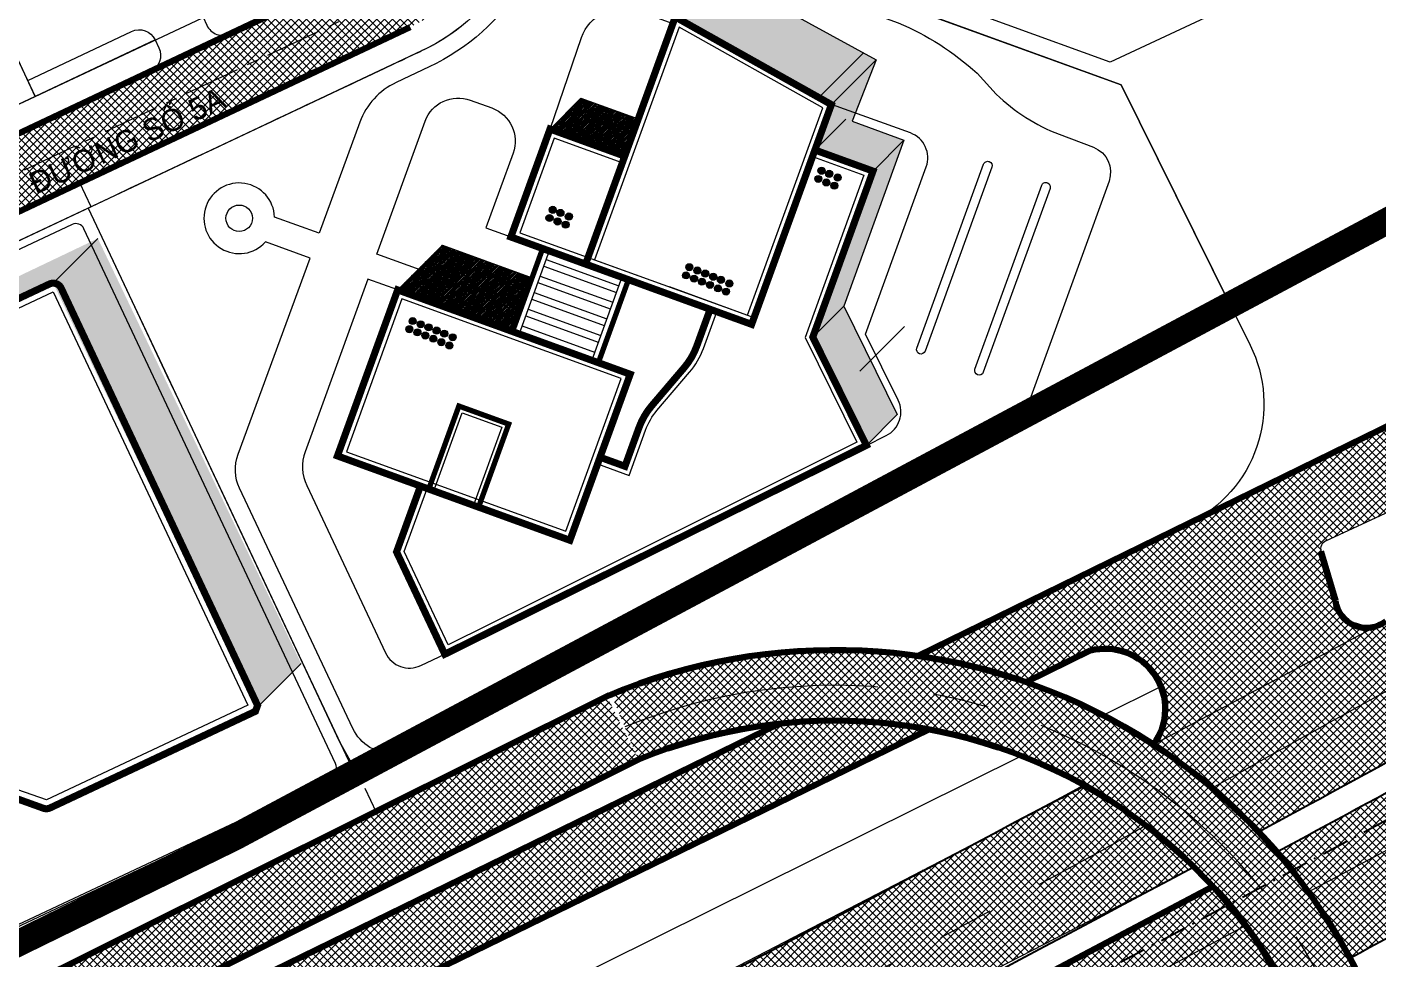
# Model space of a CAD drawing. Header units: millimetres. Extents: x 89040 to 596321, y -313033 to 2401191.
# Drawn here: x 596033.4 to 596186.3, y 1200235.4 to 1200341 of the extents above; entities that cross this region are included whole.
import ezdxf

# ---------------------------------------------------------------- set-up
doc = ezdxf.new("R2010")
doc.units = ezdxf.units.MM
doc.header["$MEASUREMENT"] = 0
for name, pattern in [('CENTER', [50.800000000000004, 31.75, -6.349999999999999, 6.349999999999999, -6.349999999999999]), ('DASHDOT2', [0.5, 0.25, -0.125, 0, -0.125]), ('HIDDEN', [0.375, 0.25, -0.125]), ('RANHXA', [5.2, 3, -1, 0.2, -1])]:
    doc.linetypes.add(name, pattern=pattern)
for name, color, linetype, lineweight in [('BONGDO', 251, 'Continuous', 9), ('BOVIA', 3, 'Continuous', 25), ('CONGTRINH', 7, 'Continuous', 20), ('CONGTRINH2', 30, 'Continuous', 18), ('G-netthay', 1, 'Continuous', 9), ('KICHTHUOC', 2, 'Continuous', 18), ('LEDUONG', 6, 'Continuous', 20), ('LONGDUONG', 4, 'Continuous', 90), ('MEPDUONG', 7, 'Continuous', 25), ('RANHDAT', 1, 'DASHDOT2', 25), ('tang cao', 7, 'Continuous', 5), ('TEXT', 7, 'Continuous', 25), ('truc', 8, 'CENTER', 9)]:
    doc.layers.add(name, color=color, linetype=linetype, lineweight=lineweight)
doc.layers.add('DUONG NOI BO CONG TRINH', color=7, linetype='Continuous', lineweight=20, true_color=0x5e5e5e)
doc.layers.add('TIMP2', color=3, linetype='Continuous')
doc.styles.add('FRANKO', font='VFRANKO.TTF')
pattern_1 = [(45, (594650.3527654881, 1198136.11866812), (-0.4419417382415922, 0.4419417382415923), []), (135, (594650.3527654881, 1198136.11866812), (-0.4419417382415923, -0.4419417382415922), [])]
pattern_2 = [(45, (594650.3527654881, 1198136.11866812), (-0.1767766952966369, 0.1767766952966369), []), (45, (594650.5295421833, 1198136.11866812), (-0.1767766952966369, 0.1767766952966369), [0.3125, -0.0625, 0, -0.0625])]

msp = doc.modelspace()

# ---------------------------------------------------------------- hatches: boundary and pattern name
at = {"layer": 'BONGDO'}
h = msp.add_hatch(dxfattribs=at)
h.set_pattern_fill('ANSI35', color=256, style=0)
h.set_pattern_definition(pattern_2)
h.paths.add_polyline_path([(596106.6956423238, 1200341.907047877), (596111.753173738, 1200346.964579291), (596129.4963185228, 1200337.228582959), (596126.7775367915, 1200330.310896316), (596132.6512286199, 1200328.139224944), (596125.8291302933, 1200309.338720312), (596131.9007846719, 1200297.085414534), (596128.4025261294, 1200293.587155992), (596122.4085547207, 1200305.683688488), (596122.3728303512, 1200305.956092302), (596129.1529700774, 1200324.640966402), (596122.5727934563, 1200327.028700816), (596124.4387871086, 1200332.171051545)])
h = msp.add_hatch(dxfattribs=at)
h.set_pattern_fill('ANSI35', color=256, style=0)
h.set_pattern_definition(pattern_2)
h.paths.add_polyline_path([(596092.5860355872, 1200329.399520725), (596096.0814809515, 1200332.898800079), (596102.5721877487, 1200330.543531386), (596101.0434494936, 1200326.33059729)])
h = msp.add_hatch(dxfattribs=at)
h.set_pattern_fill('ANSI35', color=256, style=0)
h.set_pattern_definition(pattern_2)
h.paths.add_polyline_path([(596059.3600646277, 1200263.820028995), (596064.4097821949, 1200268.869746563), (596041.39580217, 1200317.015467618), (596008.2372497418, 1200301.193723241), (596003.1877176563, 1200296.144191156), (596036.3382707557, 1200311.957936204)])
h = msp.add_hatch(dxfattribs=at)
h.set_pattern_fill('ANSI35', color=256, style=0)
h.set_pattern_definition(pattern_2)
h.paths.add_polyline_path([(596075.3375570173, 1200311.191010374), (596080.3950884315, 1200316.248541788), (596090.550487453, 1200312.563474178), (596088.4979102598, 1200306.415541545)])
at = {"layer": 'DUONG NOI BO CONG TRINH'}
h = msp.add_hatch(dxfattribs=at)
h.set_pattern_fill('NET', color=256, scale=5, angle=45, style=0)
h.set_pattern_definition(pattern_1)
h.paths.add_polyline_path([(595925.0451197465, 1200288.445026297), (595936.945767983, 1200263.871241082), (595936.2530274832, 1200265.770624282), (595936.0124330557, 1200267.078490529), (595935.9459374329, 1200268.229790137), (595935.9832160597, 1200269.092450465), (595936.1817802583, 1200270.388779408), (595936.7764856272, 1200272.219922163), (595937.3565670933, 1200273.350602297), (595938.1133428816, 1200274.446739759), (595939.5471033535, 1200275.914510199), (595940.4287001612, 1200276.570059491), (595942.3120534109, 1200277.572187762), (595945.5342314932, 1200279.091193384), (595948.2110769158, 1200280.353117196), (596049.9643682521, 1200328.321856873), (596074.5170916351, 1200339.896550732), (596077.6646039644, 1200341.408469552), (596080.2086631577, 1200343.026239926), (596081.9784701855, 1200344.516051168), (596084.1261692905, 1200346.902090203), (596085.5643509864, 1200349.061087448), (596087.0357103917, 1200352.224014194), (596087.6468357157, 1200353.908168238), (596089.8152206452, 1200359.883856209), (596092.7088450593, 1200367.858176806), (596094.1756830805, 1200371.90052473), (596095.0725189293, 1200374.372046793), (596103.9059467771, 1200398.71542228), (596114.7561151091, 1200428.616580283), (596115.6179753874, 1200430.831295922), (596116.5673230711, 1200432.297770049), (596117.545875838, 1200433.303432909), (596118.7801348323, 1200434.178181174), (596119.6955106603, 1200434.629465718), (596120.979309726, 1200435.040499273), (596122.7681160187, 1200435.243052765), (596124.5147252344, 1200435.050059633), (596100.9005418787, 1200440.333102285), (596103.2986284912, 1200439.368718926), (596104.3138731247, 1200438.639606227), (596105.7564790926, 1200437.043437627), (596106.5394515564, 1200435.600849175), (596106.9025765792, 1200434.515697753), (596107.1539326629, 1200432.526095417), (596107.0796341716, 1200431.43831989), (596106.6741345157, 1200429.797256086), (596105.7787515523, 1200427.32973792), (596079.8850022452, 1200355.971113275), (596079.3207820983, 1200354.451550818), (596078.6154123041, 1200353.025206269), (596077.5891441084, 1200351.529209079), (596077.1034466351, 1200350.961911648), (596075.6068632065, 1200349.577286487), (596074.3711951786, 1200348.733516639), (596071.4823235162, 1200347.310286677), (596065.8760281785, 1200344.66735574), (595947.1076921333, 1200288.677349726), (595941.8389849938, 1200286.193565291), (595939.2361912064, 1200284.966551049), (595938.0053084913, 1200284.386285863), (595935.9719329431, 1200283.686719213), (595933.7385576979, 1200283.435364522), (595931.859721075, 1200283.612588426), (595929.0434546762, 1200284.599787405), (595926.9456070943, 1200286.079494746), (595926.0179164142, 1200287.052745957)])
h = msp.add_hatch(dxfattribs=at)
h.set_pattern_fill('NET', color=256, scale=5, angle=45, style=0)
h.set_pattern_definition(pattern_1)
h.paths.add_polyline_path([(596179.4137449211, 1200269.548264195), (596160.9070827662, 1200259.716123729, -0.0585967506369349), (596172.7975519655, 1200249.831046259, 0.001048560732923), (596187.5353860172, 1200257.834254916)])
h.paths.add_polyline_path([(596189.2544753788, 1200255.354777124, -0.0010224725996096), (596174.8735691194, 1200247.542927487, -0.0552453581670657), (596183.1457922271, 1200235.532009288, 0.0010215821666136), (596197.5631999618, 1200243.370933501)])
edge = h.paths.add_edge_path()
edge.add_line((596286.6385983902, 1200312.64329796), (596280.0344377032, 1200324.989446668))
edge.add_line((596280.0344377032, 1200324.989446668), (596229.2830555672, 1200296.874881014))
edge.add_line((596229.2830555672, 1200296.874881014), (596196.3542746691, 1200278.705280468))
edge.add_arc((596193.7839445175, 1200282.99403354), 4.99999999999965, 296.84344436730635, 300.935047566932, ccw=False)
edge.add_line((596196.0417155762, 1200278.532815114), (596187.216256776, 1200273.693549385))
edge.add_arc((596185.009008434, 1200276.447475012), 3.529313191820493, 287.24936568497947, 308.71188263003256, ccw=False)
edge.add_line((596186.0555592113, 1200273.076898937), (596179.4137449211, 1200269.548264195))
edge.add_line((596179.4137449211, 1200269.548264195), (596187.5353860173, 1200257.834254916))
edge.add_arc((594272.0271485313, 1203767.653401556), 3998.499999999328, 298.6238120817176, 298.9849842505944)
edge.add_line((596209.6218310742, 1200269.978588744), (596286.63859839, 1200312.64329796))
h = msp.add_hatch(dxfattribs=at)
h.set_pattern_fill('NET', color=256, scale=5, angle=45, style=0)
h.set_pattern_definition(pattern_1)
edge = h.paths.add_edge_path()
edge.add_line((596167.8652043071, 1200286.204960828), (596134.2635642877, 1200269.738797463))
edge.add_arc((596124.822954957, 1200204.217700057), 66.1977288875279, 70.93218680418511, 81.80096379439732, ccw=False)
edge.add_line((596146.4488929093, 1200266.783330539), (596153.7448507864, 1200270.343628696))
edge.add_arc((596155.4375642494, 1200263.757218424), 6.800446980583291, -36.45844178660673, 104.4131445521972, ccw=False)
edge.add_line((596160.9070827662, 1200259.716123729), (596179.4137449211, 1200269.548264195))
edge.add_line((596179.4137449211, 1200269.548264195), (596167.8652043073, 1200286.204960828))
edge = h.paths.add_edge_path()
edge.add_arc((596199.9796713816, 1200290.747449638), 1.000000000000059, 353.7802762110401, 474.9053547051388)
edge.add_line((596199.5585508002, 1200291.6544543), (596180.4060484377, 1200282.761982991))
edge.add_arc((596180.827169019, 1200281.85497833), 1.000000000000178, 114.9053547051034, 196.3954651350498)
edge.add_line((596179.8678327007, 1200281.572712802), (596181.5087082904, 1200275.99586621))
edge.add_arc((596185.009008434, 1200276.447475012), 3.529313191819955, 187.3516897814412, 287.2493656849782)
edge.add_line((596186.0555592113, 1200273.076898937), (596179.4137449211, 1200269.548264195))
edge.add_line((596179.4137449211, 1200269.548264195), (596167.8652043073, 1200286.204960828))
edge.add_line((596167.8652043071, 1200286.204960828), (596188.3962706097, 1200296.266014146))
edge.add_arc((596176.075023202, 1200321.409340543), 28.00000000000013, 296.1067236543024, 353.7463023873381)
edge.add_line((596203.9084038924, 1200318.359271799), (596204.2546395417, 1200321.518842761))
edge.add_line((596204.2546395417, 1200321.518842761), (596209.3037332722, 1200320.96897461))
edge.add_line((596209.3037332722, 1200320.96897461), (596209.1851415704, 1200319.880808479))
edge.add_arc((596210.1792637269, 1200319.772544276), 1.000000000012409, 173.784735823572, 353.784735823572)
edge.add_line((596211.1733858836, 1200319.664280072), (596211.2919775855, 1200320.752446203))
edge.add_line((596211.2919775855, 1200320.752446203), (596216.2691667305, 1200320.210408772))
edge.add_line((596216.2691667305, 1200320.210408772), (596214.7772714723, 1200306.511272026))
edge.add_arc((596219.747882255, 1200305.969951007), 5.000000000000353, 173.7847358256179, 236.447493261399)
edge.add_line((596216.9843775583, 1200301.803052666), (596224.1003030716, 1200297.083740611))
edge.add_arc((596226.8638077682, 1200301.250638953), 4.99999999999965, 236.4474932613933, 298.88924596713)
edge.add_line((596229.2793980478, 1200296.872862851), (596196.3542746691, 1200278.705280468))
edge.add_arc((596193.7839445175, 1200282.99403354), 5.000000000000353, 300.9350475669382, 353.7802762110819)
edge.add_line((596198.7545131516, 1200282.452325635), (596200.9737851084, 1200290.639108058))
h = msp.add_hatch(dxfattribs=at)
h.set_pattern_fill('NET', color=256, scale=5, angle=45, style=0)
h.set_pattern_definition(pattern_1)
edge = h.paths.add_edge_path()
edge.add_line((596297.5435131772, 1200292.635742122), (596288.1362266605, 1200310.018759803))
edge.add_line((596288.1362266605, 1200310.018759803), (596188.9984312006, 1200255.215024671))
edge.add_line((596188.9984312006, 1200255.215024671), (596197.4889669465, 1200243.330376375))
edge.add_line((596197.4889669463, 1200243.330376375), (596219.1270996134, 1200255.23859396))
edge.add_arc((596219.3696271295, 1200254.801351529), 0.5000005397337768, -47.91086947534842, 119.0160437240418, ccw=False)
edge.add_arc((596304.3722086514, 1200163.989445885), 123.8875422395227, 133.1116110914437, 154.8492343116141)
edge.add_arc((596118.353021153, 1200214.880137471), 73.89810457889986, -14.907369272940798, 1.3660477985832244, ccw=False)
edge.add_arc((596107.0827969987, 1200216.924398741), 85.3199097947292, 325.5595118909952, 345.71307073635944, ccw=False)
edge.add_line((596177.447326026, 1200168.671729777), (596187.4342927168, 1200163.785707087))
edge.add_arc((596048.404660051, 1200225.72562161), 152.2031266771604, 335.9862668070681, 348.5182849764324)
edge.add_arc((596298.1032867908, 1200172.89076872), 103.036523231695, 144.6024224312834, 167.365064494786, ccw=False)
edge.add_arc((596295.6812373701, 1200171.486459548), 101.9074767149843, 120.7079792753303, 143.1698769669434, ccw=False)
edge.add_line((596243.6408942406, 1200259.104588364), (596297.5435131772, 1200292.635742122))
h = msp.add_hatch(dxfattribs=at)
h.set_pattern_fill('NET', color=256, scale=5, angle=45, style=0)
h.set_pattern_definition(pattern_1)
h.paths.add_polyline_path([(596165.1735756355, 1200151.93241423), (596158.347624289, 1200156.678575472), (596160.2910127897, 1200158.970794551), (596162.6307119471, 1200161.893695981), (596165.6722291468, 1200166.064950743), (596167.4504561365, 1200168.65794487), (596170.0444182336, 1200172.765688413), (596173.0098532586, 1200177.878772451), (596175.2765772593, 1200182.040716798), (596176.7762877827, 1200184.918163658), (596178.6159136448, 1200188.570152331), (596179.9233640528, 1200191.222961561), (596181.2465699719, 1200194.530617619), (596182.0723074223, 1200197.52481565), (596182.5520668275, 1200200.013308892), (596182.918528358, 1200203.409143379), (596182.951388266, 1200207.056870483), (596182.4919434205, 1200212.044795129), (596181.3296726597, 1200218.14488578), (596180.4936066056, 1200221.181019092), (596178.7131942393, 1200227.145684551), (596176.1058856782, 1200231.731999327), (596174.4436982028, 1200234.967980493), (596172.6172642377, 1200237.424320602), (596171.3258223274, 1200239.20997026), (596167.6351294011, 1200243.639690905), (596163.8207148892, 1200247.416662636), (596160.0506213829, 1200250.542500821), (596155.9818203722, 1200253.371547859), (596153.1950831242, 1200255.031064351), (596145.9584413351, 1200258.441927698), (596143.7033270793, 1200259.267742711), (596138.5246977604, 1200260.779506002), (596135.4809731861, 1200261.431180069), (596128.1167258472, 1200262.322146711), (596122.7221179603, 1200262.377498299), (596116.4644552391, 1200261.812067231), (596112.0419235339, 1200260.994639772), (596107.5695414688, 1200259.799130145), (596104.0617908819, 1200258.586346481), (596102.5872201351, 1200258.000111165), (596099.5306424648, 1200265.393170947), (596104.6717951165, 1200267.273786733), (596112.8360303234, 1200269.321102024), (596116.6775876359, 1200269.912390109), (596121.2682352437, 1200270.319918459), (596128.4202581233, 1200270.31761473), (596134.2635642877, 1200269.738797463), (596140.3317315204, 1200268.573097339), (596144.8195986752, 1200267.322957761), (596147.7790927751, 1200266.307594938), (596152.1324399695, 1200264.51970117), (596155.2013215951, 1200263.033464528), (596158.6675315702, 1200261.109561898), (596160.9070827664, 1200259.71612373), (596163.6168139257, 1200257.857012284), (596167.5594604212, 1200254.771932456), (596170.2663366804, 1200252.35332478), (596172.7975520614, 1200249.831046311), (596176.5219105283, 1200245.562074556), (596178.4540187836, 1200243.022961333), (596180.9348283759, 1200239.34029921), (596183.5284105315, 1200234.808692125), (596185.3104839997, 1200231.113761854), (596186.2514546962, 1200228.889115291), (596188.0989213673, 1200223.667414315), (596189.1622034018, 1200219.7933355), (596189.7531461505, 1200217.109929556), (596192.2301233158, 1200216.641851516), (596192.2416126837, 1200213.694430103), (596191.9876060629, 1200208.644933745), (596191.159851889, 1200202.227261967), (596189.4480157286, 1200194.665518469), (596188.6912176337, 1200192.03358339), (596187.5988221905, 1200188.699291218), (596186.6404587841, 1200186.101266866), (596185.7471866265, 1200183.88804283), (596183.3984499519, 1200178.774587186), (596181.5889204682, 1200175.351275537), (596180.3430125766, 1200173.193084779), (596179.069347735, 1200171.126762116), (596177.0800173132, 1200168.465140394), (596174.5708851425, 1200164.479314201), (596172.8328172846, 1200161.882582703), (596168.9044657088, 1200156.488186827), (596166.7093657997, 1200153.743535235)])
h = msp.add_hatch(dxfattribs=at)
h.set_pattern_fill('NET', color=256, scale=5, angle=45, style=0)
h.set_pattern_definition([(45, (27179.21699432831, -3.795911343069747), (-0.4419417382415922, 0.4419417382415923), []), (135, (27179.21699432831, -3.795911343069747), (-0.4419417382415923, -0.4419417382415922), [])])
edge = h.paths.add_edge_path()
edge.add_arc((596124.822954957, 1200204.217700057), 58.19772888753035, 79.44760466580969, 96.17337848788827)
edge.add_line((596118.5645208375, 1200262.077942452), (595979.697536832, 1200194.31331503))
edge.add_arc((595979.3245907043, 1200195.357117603), 1.10842799779583, 112.97630742079761, 289.66158817081765, ccw=False)
edge.add_line((595978.8919153322, 1200196.377609959), (596102.5872201351, 1200258.000111165))
edge.add_line((596102.5872201351, 1200258.000111165), (596099.0200547006, 1200265.160537977))
edge.add_line((596099.0200547003, 1200265.160537977), (595974.281221079, 1200203.018424479))
edge.add_arc((595971.1592231406, 1200209.283656228), 6.999999999990956, 295.20455389929367, 296.4873173899272, ccw=False)
edge.add_line((595974.1401815851, 1200202.950103769), (595927.6236376936, 1200180.422966774))
edge.add_line((595927.6236376934, 1200180.422966774), (595927.3804645619, 1200180.304643686))
edge.add_line((595927.3804645619, 1200180.304643686), (595866.990945738, 1200151.881630334))
edge.add_arc((595888.197905852, 1200188.979838717), 42.73186425277148, 240.2458241828597, 289.992441059452)
edge.add_line((595902.8077665004, 1200148.823093402), (595937.9323510777, 1200165.536111251))
edge.add_arc((595939.6509977095, 1200161.92415143), 4.000000000000091, 25.8400835431475, 115.4460900260865, ccw=False)
edge.add_line((595943.251053981, 1200163.667594816), (595945.9359663316, 1200158.123488468))
edge.add_arc((595942.3168536479, 1200156.358147381), 4.026711533427636, 25.67784091548822, 26.002326171269317, ccw=False)
edge.add_arc((595942.3168578292, 1200156.35814942), 4.026706881169951, -66.3056438343229, 25.67784054040419, ccw=False)
edge.add_line((595943.9350205068, 1200152.670885143), (595986.4073384276, 1200170.829689655))
edge.add_arc((595985.1657014107, 1200175.61940727), 4.948035702445559, 210.2930725451223, 284.53286762705096, ccw=False)
edge.add_line((595980.8932875978, 1200173.12350312), (595977.5894614828, 1200179.945611608))
edge.add_arc((595981.1895177542, 1200181.689054995), 4.000000000000143, 115.44609010416539, 205.8400835440186, ccw=False)
edge.add_line((595979.4708711173, 1200185.301014814), (596135.4809731861, 1200261.431180069))
h.paths.add_polyline_path([(595954.2138328685, 1200174.410029166), (595962.3139594794, 1200178.332776786), (595966.2367070991, 1200170.232650175), (595958.136580488, 1200166.309902555)])
h = msp.add_hatch(dxfattribs=at)
h.set_pattern_fill('NET', color=256, scale=5, angle=45, style=0)
h.set_pattern_definition(pattern_1)
edge = h.paths.add_edge_path()
edge.add_line((596165.3526169341, 1200245.768241577), (596040.3615255682, 1200181.430349236))
edge.add_line((596040.3615255683, 1200181.430349236), (595974.4460032823, 1200149.660716166))
edge.add_line((595974.4460032823, 1200149.660716166), (595887.2941582344, 1200108.94041715))
edge.add_line((595887.2941582344, 1200108.94041715), (595863.941566013, 1200113.354068338))
edge.add_arc((595864.3579150317, 1200115.292499628), 1.982640251780915, 257.8778083758706, 442.3411715980368)
edge.add_arc((595864.7335325279, 1200222.914556967), 105.657162487947, 262.2789344452771, 269.93959920161046, ccw=False)
edge.add_arc((596216.0666567059, 1202243.377775035), 2156.368809286879, 258.3430800473823, 260.2406115842742, ccw=False)
edge.add_arc((595818.4629829859, 1200314.059375547), 186.5068465838279, 243.9254116997073, 258.2148047023701, ccw=False)
edge.add_arc((595793.6038214305, 1200256.652396701), 124.0499713534397, 222.2389117473547, 242.5841609688209, ccw=False)
edge.add_arc((595887.0083538124, 1200328.604582381), 241.7572814305172, 211.500887900212, 219.9823404877563, ccw=False)
edge.add_line((595680.8783431844, 1200202.283555457), (595666.7609275276, 1200228.393358313))
edge.add_line((595666.7609275276, 1200228.393358313), (595664.4958584136, 1200232.803796163))
edge.add_arc((595663.5971119957, 1200232.341329947), 1.01075225686485, 27.22890432784813, 110.4666921600584)
edge.add_line((595663.2436895262, 1200233.288279092), (595673.3817796456, 1200238.482670716))
edge.add_line((595673.3817796456, 1200238.482670716), (595688.1964465062, 1200210.578514289))
edge.add_arc((595803.5756297832, 1200269.622027953), 129.6089982969188, 207.1003945666612, 242.7801480424895)
edge.add_arc((595807.4468028286, 1200286.97075853), 146.8759285918933, 244.5331027428364, 253.6875977120216)
edge.add_arc((595845.5873606232, 1200416.236893961), 281.6512591310201, 253.6270504047797, 259.199767328087)
edge.add_arc((597202.605694018, 1207447.900644057), 7443.060682914509, 259.0816022708314, 259.4924601860238)
edge.add_arc((595864.2701717704, 1200224.179525107), 96.42035395324301, 258.6246009222825, 286.4863514402396)
edge.add_line((595891.6330083926, 1200131.723266106), (595943.9350205068, 1200152.670885143))
edge.add_line((595943.9350205068, 1200152.670885143), (595986.4073384276, 1200170.829689655))
edge.add_line((595986.4073384275, 1200170.829689655), (596070.2254142474, 1200211.9926687))
edge.add_line((596070.2254142474, 1200211.9926687), (596143.0499229503, 1200249.768521745))
edge.add_line((596143.0499229503, 1200249.768521745), (596153.1950831242, 1200255.031064351))
edge.add_arc((596124.822954957, 1200204.217700057), 58.19772888750822, 45.710701506108194, 60.822775004913524, ccw=False)
h = msp.add_hatch(dxfattribs=at)
h.set_pattern_fill('NET', color=256, scale=5, angle=45, style=0)
h.set_pattern_definition(pattern_1)
edge = h.paths.add_edge_path()
edge.add_line((595893.9739121065, 1200107.677940448), (596076.7656743346, 1200196.250161444))
edge.add_line((596076.7656743345, 1200196.250161444), (596117.0565938568, 1200216.897341802))
edge.add_line((596117.0565938568, 1200216.897341802), (596167.6351294373, 1200243.639690924))
edge.add_arc((596138.8425358882, 1200215.455556923), 40.29092767213316, 23.551920942186314, 44.388156525469526, ccw=False)
edge.add_line((596175.7771630036, 1200231.555003265), (596124.822954957, 1200204.217700057))
edge.add_line((596124.822954957, 1200204.217700057), (596062.5969549402, 1200172.918951078))
edge.add_line((596062.5969549405, 1200172.918951078), (595917.7231739833, 1200103.189318503))
edge.add_line((595917.7231739833, 1200103.189318503), (595893.9739121065, 1200107.677940448))
at = {"layer": 'tang cao'}
h = msp.add_hatch(color=256, dxfattribs=at)
edge = h.paths.add_edge_path()
edge.add_arc((596123.320899755, 1200324.675468474), 0.399280375762523, -21.73128885076726, 338.2687111492327)
h = msp.add_hatch(color=256, dxfattribs=at)
edge = h.paths.add_edge_path()
edge.add_arc((596124.19029386, 1200324.328944464), 0.399280375762523, -21.73128885076726, 338.2687111492327)
h = msp.add_hatch(color=256, dxfattribs=at)
edge = h.paths.add_edge_path()
edge.add_arc((596122.9523478033, 1200323.750808466), 0.399280375762523, -21.73128885076726, 338.2687111492327)
h = msp.add_hatch(color=256, dxfattribs=at)
edge = h.paths.add_edge_path()
edge.add_arc((596123.8631824154, 1200323.355753458), 0.399280375762523, -21.73128885076726, 338.2687111492327)
h = msp.add_hatch(color=256, dxfattribs=at)
edge = h.paths.add_edge_path()
edge.add_arc((596124.7743456512, 1200322.992581064), 0.399280375762523, -21.73128885076726, 338.2687111492327)
h = msp.add_hatch(color=256, dxfattribs=at)
edge = h.paths.add_edge_path()
edge.add_arc((596125.1428976029, 1200323.917241073), 0.399280375762523, -21.73128885076726, 338.2687111492327)
h = msp.add_hatch(color=256, dxfattribs=at)
edge = h.paths.add_edge_path()
edge.add_arc((596092.8931857537, 1200320.255537513), 0.399280375762523, -21.73128885076726, 338.2687111492327)
h = msp.add_hatch(color=256, dxfattribs=at)
edge = h.paths.add_edge_path()
edge.add_arc((596093.7625798589, 1200319.909013503), 0.399280375762523, -21.73128885076726, 338.2687111492327)
h = msp.add_hatch(color=256, dxfattribs=at)
edge = h.paths.add_edge_path()
edge.add_arc((596094.7151836016, 1200319.497310112), 0.399280375762523, -21.73128885076726, 338.2687111492327)
h = msp.add_hatch(color=256, dxfattribs=at)
edge = h.paths.add_edge_path()
edge.add_arc((596092.524633802, 1200319.330877505), 0.399280375762523, -21.73128885076726, 338.2687111492327)
h = msp.add_hatch(color=256, dxfattribs=at)
edge = h.paths.add_edge_path()
edge.add_arc((596093.4354684142, 1200318.935822497), 0.399280375762523, -21.73128885076726, 338.2687111492327)
h = msp.add_hatch(color=256, dxfattribs=at)
edge = h.paths.add_edge_path()
edge.add_arc((596094.3466316499, 1200318.572650103), 0.399280375762523, -21.73128885076726, 338.2687111492327)
h = msp.add_hatch(color=256, dxfattribs=at)
edge = h.paths.add_edge_path()
edge.add_arc((596108.3547703521, 1200313.755759253), 0.399280375762523, -21.73128885076726, 338.2687111492327)
h = msp.add_hatch(color=256, dxfattribs=at)
edge = h.paths.add_edge_path()
edge.add_arc((596109.2659335877, 1200313.392586859), 0.399280375762523, -21.73128885076726, 338.2687111492327)
h = msp.add_hatch(color=256, dxfattribs=at)
edge = h.paths.add_edge_path()
edge.add_arc((596107.9862184003, 1200312.831099245), 0.399280375762523, -21.73128885076726, 338.2687111492327)
h = msp.add_hatch(color=256, dxfattribs=at)
edge = h.paths.add_edge_path()
edge.add_arc((596108.8973816361, 1200312.467926851), 0.399280375762523, -21.73128885076726, 338.2687111492327)
h = msp.add_hatch(color=256, dxfattribs=at)
edge = h.paths.add_edge_path()
edge.add_arc((596109.7830298383, 1200312.114924265), 0.399280375762523, -21.73128885076726, 338.2687111492327)
h = msp.add_hatch(color=256, dxfattribs=at)
edge = h.paths.add_edge_path()
edge.add_arc((596110.1515817901, 1200313.039584274), 0.399280375762523, -21.73128885076726, 338.2687111492327)
h = msp.add_hatch(color=256, dxfattribs=at)
edge = h.paths.add_edge_path()
edge.add_arc((596111.0616060076, 1200312.676865871), 0.399280375762523, -21.73128885076726, 338.2687111492327)
h = msp.add_hatch(color=256, dxfattribs=at)
edge = h.paths.add_edge_path()
edge.add_arc((596111.9310001127, 1200312.330341861), 0.399280375762523, -21.73128885076726, 338.2687111492327)
h = msp.add_hatch(color=256, dxfattribs=at)
edge = h.paths.add_edge_path()
edge.add_arc((596112.8836038555, 1200311.918638469), 0.399280375762523, -21.73128885076726, 338.2687111492327)
h = msp.add_hatch(color=256, dxfattribs=at)
edge = h.paths.add_edge_path()
edge.add_arc((596110.6930540558, 1200311.752205863), 0.399280375762523, -21.73128885076726, 338.2687111492327)
h = msp.add_hatch(color=256, dxfattribs=at)
edge = h.paths.add_edge_path()
edge.add_arc((596111.603888668, 1200311.357150855), 0.399280375762523, -21.73128885076726, 338.2687111492327)
h = msp.add_hatch(color=256, dxfattribs=at)
edge = h.paths.add_edge_path()
edge.add_arc((596112.5150519038, 1200310.993978461), 0.399280375762523, -21.73128885076726, 338.2687111492327)
h = msp.add_hatch(color=256, dxfattribs=at)
edge = h.paths.add_edge_path()
edge.add_arc((596077.0327072693, 1200307.662904458), 0.399280375762523, -21.73128885076726, 338.2687111492327)
h = msp.add_hatch(color=256, dxfattribs=at)
edge = h.paths.add_edge_path()
edge.add_arc((596077.943870505, 1200307.299732064), 0.399280375762523, -21.73128885076726, 338.2687111492327)
h = msp.add_hatch(color=256, dxfattribs=at)
edge = h.paths.add_edge_path()
edge.add_arc((596076.6641553175, 1200306.73824445), 0.399280375762523, -21.73128885076726, 338.2687111492327)
h = msp.add_hatch(color=256, dxfattribs=at)
edge = h.paths.add_edge_path()
edge.add_arc((596077.5753185533, 1200306.375072056), 0.399280375762523, -21.73128885076726, 338.2687111492327)
h = msp.add_hatch(color=256, dxfattribs=at)
edge = h.paths.add_edge_path()
edge.add_arc((596078.4609667555, 1200306.02206947), 0.399280375762523, -21.73128885076726, 338.2687111492327)
h = msp.add_hatch(color=256, dxfattribs=at)
edge = h.paths.add_edge_path()
edge.add_arc((596078.8295187072, 1200306.946729479), 0.399280375762523, -21.73128885076726, 338.2687111492327)
h = msp.add_hatch(color=256, dxfattribs=at)
edge = h.paths.add_edge_path()
edge.add_arc((596079.7395429249, 1200306.584011076), 0.399280375762523, -21.73128885076726, 338.2687111492327)
h = msp.add_hatch(color=256, dxfattribs=at)
edge = h.paths.add_edge_path()
edge.add_arc((596080.6089370301, 1200306.237487066), 0.399280375762523, -21.73128885076726, 338.2687111492327)
h = msp.add_hatch(color=256, dxfattribs=at)
edge = h.paths.add_edge_path()
edge.add_arc((596081.5615407728, 1200305.825783674), 0.399280375762523, -21.73128885076726, 338.2687111492327)
h = msp.add_hatch(color=256, dxfattribs=at)
edge = h.paths.add_edge_path()
edge.add_arc((596079.370990973, 1200305.659351067), 0.399280375762523, -21.73128885076726, 338.2687111492327)
h = msp.add_hatch(color=256, dxfattribs=at)
edge = h.paths.add_edge_path()
edge.add_arc((596080.2818255853, 1200305.26429606), 0.399280375762523, -21.73128885076726, 338.2687111492327)
h = msp.add_hatch(color=256, dxfattribs=at)
edge = h.paths.add_edge_path()
edge.add_arc((596081.1929888208, 1200304.901123666), 0.399280375762523, -21.73128885076726, 338.2687111492327)

# ---------------------------------------------------------------- linework, layer by layer
at = {"layer": 'BONGDO'}
for p, q in [((596123.0014961445, 1200332.957049677), (596128.0590275588, 1200338.014581091)), ((596124.4387871086, 1200332.171051545), (596129.4963185228, 1200337.228582959)), ((596092.583222409, 1200329.400541537), (596096.0814809515, 1200332.898800079)), ((596122.5727934563, 1200327.028700816), (596126.0710519986, 1200330.526959359)), ((596129.1529700774, 1200324.640966402), (596132.6512286199, 1200328.139224944)), ((596036.3382707557, 1200311.957936204), (596041.39580217, 1200317.015467618)), ((596075.3375570173, 1200311.191010374), (596080.3950884315, 1200316.248541788)), ((596122.3308717508, 1200305.84046177), (596125.8291302933, 1200309.338720312)), ((596127.6531756717, 1200301.983482275), (596132.7107070859, 1200307.04101369)), ((596128.4025261294, 1200293.587155992), (596131.9007846719, 1200297.085414534)), ((596059.3522507807, 1200263.812215148), (596064.4097821949, 1200268.869746563))]:
    msp.add_line(p, q, dxfattribs=at)
for points in [[(596106.6956423238, 1200341.907047877), (596111.753173738, 1200346.964579291), (596129.4963185228, 1200337.228582959), (596126.7775367915, 1200330.310896316), (596132.6512286199, 1200328.139224944), (596125.8291302933, 1200309.338720312), (596131.9007846719, 1200297.085414534), (596128.4025261294, 1200293.587155992), (596122.4085547207, 1200305.683688488), (596122.3728303512, 1200305.956092302), (596129.1529700774, 1200324.640966402), (596122.5727934563, 1200327.028700816), (596124.4387871086, 1200332.171051545), (596106.6956423238, 1200341.907047877)], [(596092.5860355872, 1200329.399520725), (596096.0814809515, 1200332.898800079), (596102.5721877487, 1200330.543531386), (596101.0434494936, 1200326.33059729), (596092.5860355872, 1200329.399520725)], [(596075.3375570173, 1200311.191010374), (596080.3950884315, 1200316.248541788), (596090.550487453, 1200312.563474178), (596088.4979102598, 1200306.415541545), (596075.3375570173, 1200311.191010374)]]:
    msp.add_lwpolyline(points, dxfattribs=at)
at = {"layer": 'BOVIA'}
for points in [[(596189.7531461505, 1200217.109929556, 0.4742071581811856), (596099.2631166726, 1200265.281879219)], [(596182.951388266, 1200207.056870483, 0.518715181633784), (596102.5872201351, 1200258.000111165)]]:
    msp.add_lwpolyline(points, format="xyb", dxfattribs=at)
for radius, start, end in [(3998.499999999323, 298.3834997534039, 298.9849842543707), (4001.499999999323, 298.3940775234565, 298.9849842543707), (4015.999999999323, 298.4164118200171, 299.0017066814048), (3998.499999999323, 295.3413872602113, 298.2640802191599), (4001.499999999323, 295.3413872602113, 298.2763249446107)]:
    msp.add_arc((594272.0271485137, 1203767.653401546), radius, start, end, dxfattribs=at)
at = {"layer": 'CONGTRINH'}
for points, const_width in [([(596096.6090855811, 1200314.110269279), (596105.0693126656, 1200311.040325032), (596115.4095902132, 1200307.288170952), (596124.4387871086, 1200332.171051545), (596106.7624311007, 1200342.091106015), (596096.6090855811, 1200314.110269279)], 0.8), ([(596101.0434494936, 1200326.33059729), (596092.583222409, 1200329.400541537), (596088.1488584968, 1200317.180213526), (596105.0693126656, 1200311.040325032)], 0.8), ([(596122.5727934563, 1200327.028700816), (596129.1529700774, 1200324.640966402), (596122.3308717507, 1200305.84046177), (596128.4025261294, 1200293.587155992), (596080.6699348434, 1200269.935106322), (596075.2087606378, 1200281.519576859), (596077.9157110066, 1200288.979456578)], 0.8), ([(596091.7513964408, 1200315.872968398), (596088.3403472772, 1200306.472716082)], 0.6), ([(596101.4667747217, 1200312.34757016), (596098.0557255583, 1200302.947317844)], 0.6), ([(596078.8557362381, 1200288.638351662), (596082.2667854016, 1200298.038603978), (596087.9069367913, 1200295.99197448), (596084.4958876278, 1200286.591722164)], 0.6)]:
    msp.add_lwpolyline(points, dxfattribs=dict(at, const_width=const_width))
at = {"layer": 'CONGTRINH', "const_width": 0.8}
msp.add_lwpolyline([(596012.2131779037, 1200278.599687397, -0.4142146316397034), (596010.8825700051, 1200279.078738461), (596003.2186002693, 1200295.365657511, -0.4142111568548239), (596003.6976515275, 1200296.696256423), (596035.9153245775, 1200311.856742584, -0.4142135623730951), (596037.2459309216, 1200311.377694823), (596059.4748458344, 1200264.138846062), (596059.2353219539, 1200263.47354289), (596035.988238086, 1200252.534295579, -0.1989123673796591), (596035.223720874, 1200252.498241863), (596032.0113529918, 1200253.654765464, -0.198912367379658), (596031.4452638596, 1200254.169866941), (596018.9727465636, 1200280.675315386, 0.4142135623730951), (596017.6421402195, 1200281.154363147)], format="xyb", close=True, dxfattribs=at)
msp.add_lwpolyline([(596101.6582635022, 1200301.640072716), (596075.3375570173, 1200311.191010374), (596068.5154586905, 1200292.390505741), (596094.8361651755, 1200282.839568084), (596101.6582635022, 1200301.640072716)], close=True, dxfattribs=at)
msp.add_lwpolyline([(596098.247214339, 1200292.2398204), (596101.0672900337, 1200291.216505651), (596102.6567239772, 1200295.596706403, -0.0895820160987904), (596104.0864509426, 1200298.054977601), (596107.7732770768, 1200302.383885162, 0.0895820160988139), (596109.2030040423, 1200304.84215636), (596110.7094640551, 1200308.993695534)], format="xyb", dxfattribs=at)
at = {"layer": 'CONGTRINH2'}
for points in [[(596097.6339896994, 1200314.589405531), (596105.3421965986, 1200311.792345218), (596114.9304539611, 1200308.313075071), (596123.455168993, 1200331.805692264), (596107.1929214658, 1200340.932142376)], [(596100.6333593839, 1200301.160936464), (596075.8166932696, 1200310.166106255), (596069.540362809, 1200292.869641994), (596094.3570289233, 1200283.864472202)]]:
    msp.add_lwpolyline(points, close=True, dxfattribs=at)
for points in [[(596100.7705655604, 1200325.578577105), (596093.0623586612, 1200328.375637419), (596089.1737626151, 1200317.659349778), (596105.3421965986, 1200311.792345218)], [(596122.2999095232, 1200326.276680631), (596128.1280659592, 1200324.16183015), (596121.4621662605, 1200305.791781499), (596127.3305074199, 1200293.94878548), (596081.045699077, 1200271.014128961), (596076.0743279323, 1200281.559608813), (596078.6677311918, 1200288.706572645)], [(596092.5034166259, 1200315.600084465), (596089.0923674626, 1200306.199832149)], [(596091.8825985197, 1200313.889218816), (596100.09393643, 1200310.909588444)], [(596092.1554824527, 1200314.641239002), (596100.3668203631, 1200311.661608629)], [(596091.47327262, 1200312.761188538), (596099.6846105305, 1200309.781558166)], [(596100.7147545363, 1200312.620454093), (596097.303705373, 1200303.220201777)], [(596090.7910627873, 1200310.881138075), (596099.0024006978, 1200307.901507702)], [(596091.2003886868, 1200312.009168353), (596099.4117265973, 1200309.029537981)], [(596115.6824741462, 1200308.040191138), (596106.0942167839, 1200311.519461285)], [(596090.5181788543, 1200310.12911789), (596098.7295167648, 1200307.149487517)], [(596089.8359690215, 1200308.249067427), (596098.0473069319, 1200305.269437054)], [(596090.1088529546, 1200309.001087612), (596098.3201908651, 1200306.021457239)], [(596089.426643122, 1200307.121037149), (596097.6379810325, 1200304.141406776)], [(596079.4197513772, 1200288.433688712), (596082.6261375907, 1200297.269925889), (596087.1382587025, 1200295.632622291), (596083.9318724889, 1200286.796385113)]]:
    msp.add_lwpolyline(points, dxfattribs=at)
for points in [[(596004.123430819, 1200295.79142937), (596036.3411038693, 1200310.951915531), (596058.3571291361, 1200264.165480297), (596035.5624587943, 1200253.439122632), (596032.350090912, 1200254.595646233), (596019.8775736161, 1200281.101094678, 0.4142135623730426), (596017.2163609279, 1200282.0591902), (596011.7873986121, 1200279.50451445)], [(596097.9743304059, 1200291.487800215), (596101.5464262858, 1200290.191601533), (596103.4087441625, 1200295.32382247, -0.0895820160987907), (596104.6954984312, 1200297.536266548), (596108.3823245656, 1200301.865174108, 0.0895820160988231), (596109.9550242275, 1200304.569272427), (596111.4614842405, 1200308.720811601)]]:
    msp.add_lwpolyline(points, format="xyb", dxfattribs=at)
at = {"layer": 'DUONG NOI BO CONG TRINH'}
msp.add_line((596160.9070827662, 1200259.716123729), (596187.216256776, 1200273.693549385), dxfattribs=at)
msp.add_lwpolyline([(595891.6330083926, 1200131.723266106), (595943.9350205068, 1200152.670885143), (595986.4073384275, 1200170.829689655), (596070.2254142474, 1200211.9926687), (596143.0499229503, 1200249.768521745), (596153.1950831243, 1200255.031064352, -0.0660345922581971), (596165.4613581226, 1200245.876982766, 1.369439761967808)], format="xyb", dxfattribs=at)
msp.add_lwpolyline([(596165.3526169341, 1200245.768241577), (596040.3615255683, 1200181.430349236), (595974.4460032823, 1200149.660716166), (595887.2941582344, 1200108.94041715)], dxfattribs=at)
at = {"layer": 'G-netthay'}
for p, q in [((596040.6366359812, 1200320.612522384), (596039.3592981065, 1200323.327003541)), ((596071.6135513509, 1200254.783226353), (596072.8911691675, 1200252.068150289)), ((596034.7192942081, 1200233.119340609), (596072.8911691675, 1200252.068150289))]:
    msp.add_line(p, q, dxfattribs=at)
at = {"layer": 'KICHTHUOC'}
for points in [[(596101.0434494936, 1200326.33059729), (596096.6090855811, 1200314.110269279), (596088.1516716749, 1200317.179192714), (596092.5860355872, 1200329.399520725), (596101.0434494936, 1200326.33059729), (596101.0434494936, 1200326.33059729)], [(596094.8361651755, 1200282.839568084), (596077.9157110066, 1200288.979456578), (596075.2087606378, 1200281.519576859), (596080.6699348434, 1200269.935106322), (596128.4025261294, 1200293.587155992), (596122.3308717507, 1200305.84046177), (596129.1529700772, 1200324.640966402), (596122.5727934563, 1200327.028700816), (596115.4095902132, 1200307.288170952), (596110.7094640551, 1200308.993695534), (596109.9562340486, 1200306.917925947), (596109.6855646651, 1200306.172008671), (596109.2030040423, 1200304.84215636), (596109.2030040423, 1200304.84215636), (596108.5982490048, 1200303.548981849), (596107.7732770768, 1200302.383885162), (596107.0774693555, 1200301.566898627), (596105.9298640098, 1200300.219431381), (596105.2352799111, 1200299.403881571), (596104.5367954505, 1200298.583752128), (596104.0864509426, 1200298.054977601), (596103.2614790148, 1200296.889880914), (596102.6567239772, 1200295.596706403), (596102.2194038215, 1200294.391528872), (596101.8620070054, 1200293.406606027), (596101.0672900337, 1200291.216505651), (596098.247214339, 1200292.2398204), (596094.8361651755, 1200282.839568084)]]:
    msp.add_lwpolyline(points, dxfattribs=at)
at = {"layer": 'LEDUONG'}
for p, q in [((596034.3083027994, 1200333.102282783), (596021.0255973643, 1200361.278111562)), ((596034.3083027994, 1200333.102282783), (596047.8762218562, 1200339.498498263)), ((595987.0244521861, 1200310.811635559), (596034.3083027994, 1200333.102282783)), ((596040.2781039139, 1200320.438891664), (595998.9338310929, 1200300.948292057)), ((596180.4060484377, 1200282.761982991), (596199.5585508002, 1200291.6544543)), ((596155.2013215952, 1200263.033464528), (596161.7410359466, 1200266.2821639)), ((595979.5973081948, 1200175.799585873), (596145.9584413351, 1200258.441927698))]:
    msp.add_line(p, q, dxfattribs=at)
for points in [[(596175.323617604, 1200423.682927371), (596174.3389005407, 1200423.903231506, 0.3772031465230584), (596170.8638463902, 1200421.998918679), (596170.3966246885, 1200420.711337741, 0.4142135623731301), (596170.9955450038, 1200419.430207593), (596203.8376431491, 1200407.512866693, -0.3459825681843241), (596207.1020847912, 1200402.265533321), (596202.6045105404, 1200361.416671009, -0.2616973561593623), (596199.7520473982, 1200357.434399146), (596156.0179161313, 1200336.988966862)], [(596156.0113201529, 1200336.985883284), (596097.6953368543, 1200358.146877623, -0.4142135623730428), (596095.8985759085, 1200361.990268066), (596103.9619268008, 1200384.211446733, -0.2585925248373366), (596104.4736752729, 1200384.657220824), (596112.7782603863, 1200386.431684803, 0.7535172241814522), (596112.8707646378, 1200387.774249998), (596104.2608454523, 1200390.898512693, 0.4142135623730864), (596100.4174550085, 1200389.101751747), (596100.4679623484, 1200389.240941104)], [(596089.2287603237, 1200358.26767458), (596088.8107153361, 1200357.115616027, 0.4142135623730904), (596090.0085559668, 1200354.553355731), (596091.8886064298, 1200353.871145898, 0.4142135623730847), (596093.1697365777, 1200354.470066213), (596093.1697365777, 1200354.470066213, -0.4142135623731698), (596094.4508667258, 1200355.068986529), (596131.9943024054, 1200341.445681477, -0.0834537110168697), (596140.9267518446, 1200335.72523398), (596143.1108923771, 1200333.357353274, 0.1030342901380742), (596150.2329507212, 1200328.813604402), (596154.1163731999, 1200327.334526072, -0.4095890704903841), (596155.8686651005, 1200323.507671102), (596146.252757921, 1200297.007920026)], [(596071.2201063173, 1200352.714416962), (596054.2596166226, 1200344.71886906, 0.4142135623731211), (596053.3033894789, 1200342.056984455), (596053.7298038439, 1200341.152456519, 0.4142135623751714), (596056.3916884487, 1200340.196229376), (596057.1989481704, 1200340.576789365)], [(596088.2643000219, 1200347.739681474, -0.1553221837463233), (596078.0427361636, 1200338.241969969), (596040.6384117423, 1200320.608748699)], [(596089.5193468456, 1200345.931794459, -0.1455290626907195), (596078.8955648944, 1200336.432914095), (596075.1603137437, 1200334.672034543, 0.1971983733023966), (596071.0606886526, 1200330.19004054), (596066.4470845493, 1200317.608480527), (596061.3976987356, 1200319.440740202)], [(596092.583222409, 1200329.400541537), (596096.1357904552, 1200339.777124902, -0.4142135623730989), (596102.5414411951, 1200342.771726478), (596106.4895471676, 1200341.339085829)], [(596033.4554740686, 1200334.911338657), (596045.2143372513, 1200340.454725407, -0.4142135623730707), (596047.8762218562, 1200339.498498263), (596048.3026362212, 1200338.593970327, -0.4142135623642305), (596047.3464090779, 1200335.932085722), (596046.6556370469, 1200335.606440593)], [(596157.2447016219, 1200334.410726361), (596171.8500373398, 1200304.935457616, -0.4155034993724512), (596165.0102537442, 1200284.805919521), (596157.8634490219, 1200281.303695998)], [(596089.3636620262, 1200309.292791777), (596072.9767809326, 1200315.239063767), (596078.4344595937, 1200330.279467473, -0.4142135623730751), (596083.5589801858, 1200332.675148734), (596086.0030457878, 1200331.788275951, -0.4142135623731321), (596088.3987270489, 1200326.66375536), (596085.3287828019, 1200318.203528275), (596088.1488584968, 1200317.180213526)], [(596128.4025261294, 1200293.587155992), (596130.6426014376, 1200294.697139151, 0.4142135623730811), (596131.998712017, 1200298.717209312), (596128.3032219968, 1200306.175138632), (596135.1758711422, 1200325.114952441, 0.4142135623730696), (596133.3791101963, 1200328.958342885), (596124.4488704961, 1200332.19883959)], [(596067.7559976324, 1200255.994072116), (596067.7559976324, 1200255.994072116, 0.4080916660671937), (596068.3082250252, 1200257.579859961), (596039.8221351376, 1200318.115882402, 0.4142135623730959), (596038.4915287936, 1200318.594930163), (596000.1320932258, 1200300.544349937)], [(596146.252757921, 1200297.007920026), (596075.0117068286, 1200258.673762181, -0.3029561351587313), (596070.257174515, 1200261.536310045), (596057.440140265, 1200288.724337758, -0.2006274861509216), (596057.268442444, 1200292.577803014), (596065.4142425951, 1200314.791861948), (596060.3743839865, 1200316.620664507)], [(596075.3375570173, 1200311.191010374), (596071.9534661835, 1200312.418988072), (596064.8582453548, 1200292.865805801, 0.1997490545797219), (596065.0357318248, 1200289.028209397), (596073.9635241247, 1200270.090203948, 0.4142135623730854), (596077.9563510306, 1200268.655863228), (596080.6699348434, 1200269.935106322)], [(595992.5646142456, 1200297.945703139), (595942.5422849646, 1200274.346582587, 0.3976784348430599), (595939.645838958, 1200265.17876421), (595965.288754734, 1200212.109886795, 0.3745490266881671), (595973.5011164466, 1200208.427173099), (596070.6366316039, 1200256.670559663)], [(595959.8174688166, 1200223.662109215), (595967.6188689629, 1200227.333139067, -0.1989115382391519), (595969.1478976134, 1200227.405243783), (595974.6456196062, 1200225.425942075, 0.1989123673796632), (595976.17465403, 1200225.498049508), (596010.1674320878, 1200241.493836682, 0.4142135623730946), (596010.646479849, 1200242.824443026), (596009.2399956394, 1200245.813374114, -0.4142135623730951), (596009.7190434007, 1200247.143980458), (596013.0217334889, 1200248.698108446, -0.4142135623730934), (596014.352339833, 1200248.219060685), (596020.1868492037, 1200235.820097135, 0.4142135623730951), (596022.848061892, 1200234.862001613), (596067.7559976324, 1200255.994072116)], [(595959.9026240977, 1200223.481143533), (595967.704024244, 1200227.152173385, -0.1989115382391534), (595969.0801500293, 1200227.21706763), (595974.5778720222, 1200225.237765921, 0.1989123673796624), (595976.2598098883, 1200225.317084098), (596010.2525879461, 1200241.312871271, 0.4142135623730951), (596010.8274452594, 1200242.909598884), (596009.4209610501, 1200245.898529972, -0.4142135623730951), (596009.8041992591, 1200246.963015048), (596013.1068893471, 1200248.517143035, -0.4142135623730951), (596014.1713744225, 1200248.133904827), (596020.0910396514, 1200235.553975866, 0.4142135623730951), (596022.7522523399, 1200234.595880345), (596067.8411534908, 1200255.813106706)]]:
    msp.add_lwpolyline(points, format="xyb", dxfattribs=at)
for points in [[(596021.0255973643, 1200361.278111562), (596034.3083027994, 1200333.102282783), (596063.295950801, 1200346.767697657)], [(596157.2447016219, 1200334.410726361), (596092.3130008637, 1200357.972351741)], [(596092.3130008637, 1200357.972351741), (596157.2447016219, 1200334.410726361)], [(596157.2447016219, 1200334.410726361), (596139.3671925645, 1200340.897899286), (596092.3130008637, 1200357.972351741)], [(596082.5255574143, 1200341.024296587), (596082.2057954295, 1200340.775299068), (596081.9399858174, 1200340.575081052), (596081.6243787309, 1200340.345041773), (596081.4698954462, 1200340.235397785), (596081.2386053193, 1200340.074776252), (596081.0709697655, 1200339.960956972), (596080.8314692774, 1200339.802044725), (596080.5373017365, 1200339.612676527), (596080.3922645933, 1200339.521617125), (596080.2126924184, 1200339.410944753), (596080.0491336748, 1200339.312103623), (596079.9071820617, 1200339.227813675), (596079.8005453079, 1200339.165395203), (596079.6164427497, 1200339.059430842), (596079.3562497043, 1200338.913492683), (596079.1800782668, 1200338.817178645), (596078.8888784513, 1200338.662313608), (596078.6037825502, 1200338.515827202), (596078.2797463413, 1200338.355360856), (596078.1232207922, 1200338.280102826), (596077.864433449, 1200338.157914148), (596077.5531936509, 1200338.011188861), (596077.1748790657, 1200337.832843044), (596076.8605195862, 1200337.684647071), (596076.5237031637, 1200337.5258644), (596076.3046291734, 1200337.422588103), (596076.0184982119, 1200337.287699674), (596075.7903357216, 1200337.180138857), (596075.170872637, 1200336.888110334), (596074.7981764794, 1200336.712413167), (596074.4742778394, 1200336.559720224), (596074.145946085, 1200336.404937413), (596073.7041068381, 1200336.196644673), (596073.1876262686, 1200335.953164373), (596072.6380428786, 1200335.694078674), (596072.1882668115, 1200335.482044343), (596072.0074552273, 1200335.396805785), (596071.4959584598, 1200335.155674958), (596071.1469863219, 1200334.991161816), (596070.7128326211, 1200334.786492212), (596070.0227678844, 1200334.461180517), (596068.3158640001, 1200333.656508481), (596066.9836951585, 1200333.028494787), (596065.7484016123, 1200332.446150238), (596065.0702997777, 1200332.126478118), (596064.403109669, 1200331.811950025), (596063.3710277047, 1200331.325403886), (596062.3909170704, 1200330.863358174), (596061.6335775461, 1200330.506331664), (596060.9034254439, 1200330.162121903), (596060.2381190169, 1200329.84848182), (596058.6491670498, 1200329.099414912), (596057.9176250141, 1200328.754549905), (596057.0822561469, 1200328.360738647), (596055.9792944168, 1200327.840778227), (596054.3369874572, 1200327.066558602), (596052.2698414902, 1200326.092060525), (596051.1780833686, 1200325.577381732), (596046.5178541568, 1200323.380447176), (596045.0588977777, 1200322.692663049), (596043.2612621444, 1200321.845218071), (596042.0724065041, 1200321.284765372), (596040.2781039139, 1200320.438891664), (596044.6598217397, 1200311.144209029), (596049.2156534606, 1200301.480188736), (596050.5474769997, 1200298.655069088), (596057.1642753462, 1200284.619240416), (596064.0731678043, 1200269.96380953), (596068.7217418273, 1200260.103060397), (596070.6366316039, 1200256.670559663), (596082.6736883962, 1200262.796604367), (596096.615415048, 1200270.298519932), (596111.2088245956, 1200278.151100102), (596114.8168252358, 1200279.840467663), (596129.2169943283, 1200287.704532629), (596153.5987451379, 1200300.935370414), (596160.9205563529, 1200304.850555776), (596169.5960755281, 1200309.484215099), (596157.2447016219, 1200334.410726361)], [(596047.8762218562, 1200339.498498263), (596034.3083027994, 1200333.102282783)], [(596071.9391524359, 1200335.364606347), (596040.6384117423, 1200320.608748699)], [(596034.3083027994, 1200333.102282783), (595987.0267434379, 1200310.812715706)], [(596040.6366359812, 1200320.612522384), (595998.9182744612, 1200300.981351582)], [(596040.2781039139, 1200320.438891664), (596070.3961935526, 1200256.551143548)]]:
    msp.add_lwpolyline(points, dxfattribs=at)
for points in [[(596142.3093498965, 1200325.71784618), (596142.3093498965, 1200325.71784618, -0.4142135623729195), (596142.6088100543, 1200325.077281106), (596135.0539510762, 1200304.257416834, -0.4142135623730902), (596134.4133860022, 1200303.957956676), (596134.4133860022, 1200303.957956676, -0.4142135623729993), (596134.1139258444, 1200304.59852175), (596141.6687848226, 1200325.418386022, -0.4142135623732608), (596142.3093498965, 1200325.71784618)], [(596148.8895265178, 1200323.330111765), (596148.9230555765, 1200323.315080308, -0.3928874902100494), (596149.1885267553, 1200322.688279232), (596141.6341276973, 1200301.869682419, -0.4142135623730902), (596140.9935626233, 1200301.570222262), (596140.9935626233, 1200301.570222262, -0.4142135623729993), (596140.6941024658, 1200302.210787336), (596148.2489614438, 1200323.030651608, -0.4142135623732608), (596148.8895265178, 1200323.330111765)]]:
    msp.add_lwpolyline(points, format="xyb", close=True, dxfattribs=at)
msp.add_circle((596057.4003345108, 1200319.295553237), 1.5, dxfattribs=at)
for centre, radius, start, end in [((596057.4003345108, 1200319.295553237), 4, 2.080106999987705, 318.0314813169668), ((596180.827169019, 1200281.85497833), 1, 114.905354706345, 196.3954651348754)]:
    msp.add_arc(centre, radius, start, end, dxfattribs=at)
at = {"layer": 'LONGDUONG'}
for p, q in [((595990.5209311233, 1200309.143305494), (596073.3521781446, 1200348.191777277)), ((595990.5209311233, 1200309.143305494), (596064.0119406633, 1200343.788583883)), ((595998.528585327, 1200304.073897433), (596076.7634930665, 1200340.955553778)), ((595998.528585327, 1200304.073897433), (596066.2350610697, 1200335.992219354)), ((596179.8678327007, 1200281.572712802), (596181.5087082904, 1200275.99586621))]:
    msp.add_line(p, q, dxfattribs=at)
at = {"layer": 'LONGDUONG', "linetype": 'ByBlock'}
for p, q in [((596134.2635642877, 1200269.738797463), (596188.3962706097, 1200296.266014145)), ((596146.4488929093, 1200266.783330539), (596153.7448507866, 1200270.343628695)), ((595978.806355469, 1200205.272745821), (596099.2662958226, 1200265.283209829)), ((595979.6975368317, 1200194.31331503), (596118.5645208375, 1200262.077942452)), ((595979.4708711226, 1200185.301014817), (596135.4809731861, 1200261.431180069)), ((595978.7705977191, 1200196.317171976), (596102.5872201351, 1200258.000111165))]:
    msp.add_line(p, q, dxfattribs=at)
for points in [[(596189.7531461505, 1200217.109929556, 0.4742071581811856), (596099.2631166726, 1200265.281879219)], [(596182.951388266, 1200207.056870483, 0.518715181633784), (596102.5872201351, 1200258.000111165)], [(595893.9739121065, 1200107.677940448), (596076.7656743345, 1200196.250161444), (596117.0565938568, 1200216.897341802), (596167.6351294373, 1200243.639690924, -0.0911665486126582), (596175.7771630036, 1200231.555003265), (596124.822954957, 1200204.217700057), (596123.6871247697, 1200203.646394431)]]:
    msp.add_lwpolyline(points, format="xyb", dxfattribs=at)
at = {"layer": 'LONGDUONG'}
msp.add_arc((596185.009008434, 1200276.447475012), 3.529313191819915, 187.3516897783602, 308.7118826305551, dxfattribs=at)
at = {"layer": 'LONGDUONG', "linetype": 'ByBlock'}
msp.add_arc((596155.4375642494, 1200263.757218424), 6.80044698058291, 323.5415582164799, 104.4131445505481, dxfattribs=at)
at = {"layer": 'MEPDUONG'}
msp.add_arc((594272.0271485137, 1203767.653401546), 3984.49999999954, 295.48420839009, 298.1698218788029, dxfattribs=at)
at = {"layer": 'RANHDAT', "linetype": 'HIDDEN', "ltscale": 40, "const_width": 3}
msp.add_lwpolyline([(595833.2485185933, 1200140.966276772), (595918.3625186089, 1200181.386276771), (596056.8465185908, 1200249.196276772), (596061.3855185932, 1200251.626276772), (596199.1375185932, 1200325.286276772), (596206.9295185931, 1200377.43627678), (596208.4635185923, 1200387.486276764), (596210.872518593, 1200404.016276772), (596209.003518593, 1200404.296276772), (596210.1935185922, 1200414.646276763), (596215.4705185932, 1200462.576276772), (596217.4665185933, 1200464.016276772), (596234.9425185933, 1200639.516276772), (596202.7035185931, 1200829.066276772), (596201.0465185933, 1200838.806276772), (595476.4470820411, 1200810.310191593)], dxfattribs=at)
at = {"layer": 'tang cao'}
for centre in [(596123.320899755, 1200324.675468474), (596124.19029386, 1200324.328944464), (596122.9523478033, 1200323.750808466), (596123.8631824154, 1200323.355753458), (596124.7743456512, 1200322.992581064), (596125.1428976029, 1200323.917241073), (596092.8931857537, 1200320.255537513), (596093.7625798589, 1200319.909013503), (596094.7151836016, 1200319.497310112), (596092.524633802, 1200319.330877505), (596093.4354684142, 1200318.935822497), (596094.3466316499, 1200318.572650103), (596108.3547703521, 1200313.755759253), (596109.2659335877, 1200313.392586859), (596107.9862184003, 1200312.831099245), (596108.8973816361, 1200312.467926851), (596109.7830298383, 1200312.114924265), (596110.1515817901, 1200313.039584274), (596111.0616060076, 1200312.676865871), (596111.9310001127, 1200312.330341861), (596112.8836038555, 1200311.918638469), (596110.6930540558, 1200311.752205863), (596111.603888668, 1200311.357150855), (596112.5150519038, 1200310.993978461), (596077.0327072693, 1200307.662904458), (596077.943870505, 1200307.299732064), (596076.6641553175, 1200306.73824445), (596077.5753185533, 1200306.375072056), (596078.4609667555, 1200306.02206947), (596078.8295187072, 1200306.946729479), (596079.7395429249, 1200306.584011076), (596080.6089370301, 1200306.237487066), (596081.5615407728, 1200305.825783674), (596079.370990973, 1200305.659351067), (596080.2818255853, 1200305.26429606), (596081.1929888208, 1200304.901123666)]:
    msp.add_circle(centre, 0.399280375762523, dxfattribs=at)
at = {"layer": 'TIMP2', "linetype": 'RANHXA'}
msp.add_line((596083.8379943284, 1200195.854088657), (596243.1479943283, 1200281.044088657), dxfattribs=at)
at = {"layer": 'truc', "color": 171, "ltscale": 0.2}
msp.add_line((595913.6108032598, 1200268.463983328), (596075.0578356052, 1200344.573665527), dxfattribs=at)
at = {"layer": 'truc', "color": 171}
for p, q in [((596178.4540187836, 1200243.022961333), (596291.5257904902, 1200303.50693631)), ((596056.9337226029, 1200178.019729824), (596171.3258223275, 1200239.209970261))]:
    msp.add_line(p, q, dxfattribs=at)
msp.add_lwpolyline([(596186.4006787563, 1200195.457482567, 0.5806059698426236), (596101.0589313001, 1200261.696641056, 0.5770974183744441)], format="xyb", dxfattribs=at)
for centre, radius, start, end in [((597853.5112269322, 1197252.790362665), 3443.011284380122, 118.8125537715146, 119.319131194344), ((597853.5112269322, 1197252.790362665), 3443.011284380122, 119.4625457512695, 119.5518221950635), ((594967.5317998702, 1202424.420050656), 2479.561682511931, 293.7343491246984, 298.6237917318689)]:
    msp.add_arc(centre, radius, start, end, dxfattribs=at)

# ---------------------------------------------------------------- texts
at = {"layer": 'TEXT', "style": 'FRANKO'}
msp.add_text('ÑÖÔØNG SOÁ 5A', height=2.5, rotation=24.663086104987, dxfattribs=at).set_placement((596034.3693206327, 1200321.954546623))

doc.saveas('drawing.dxf')
